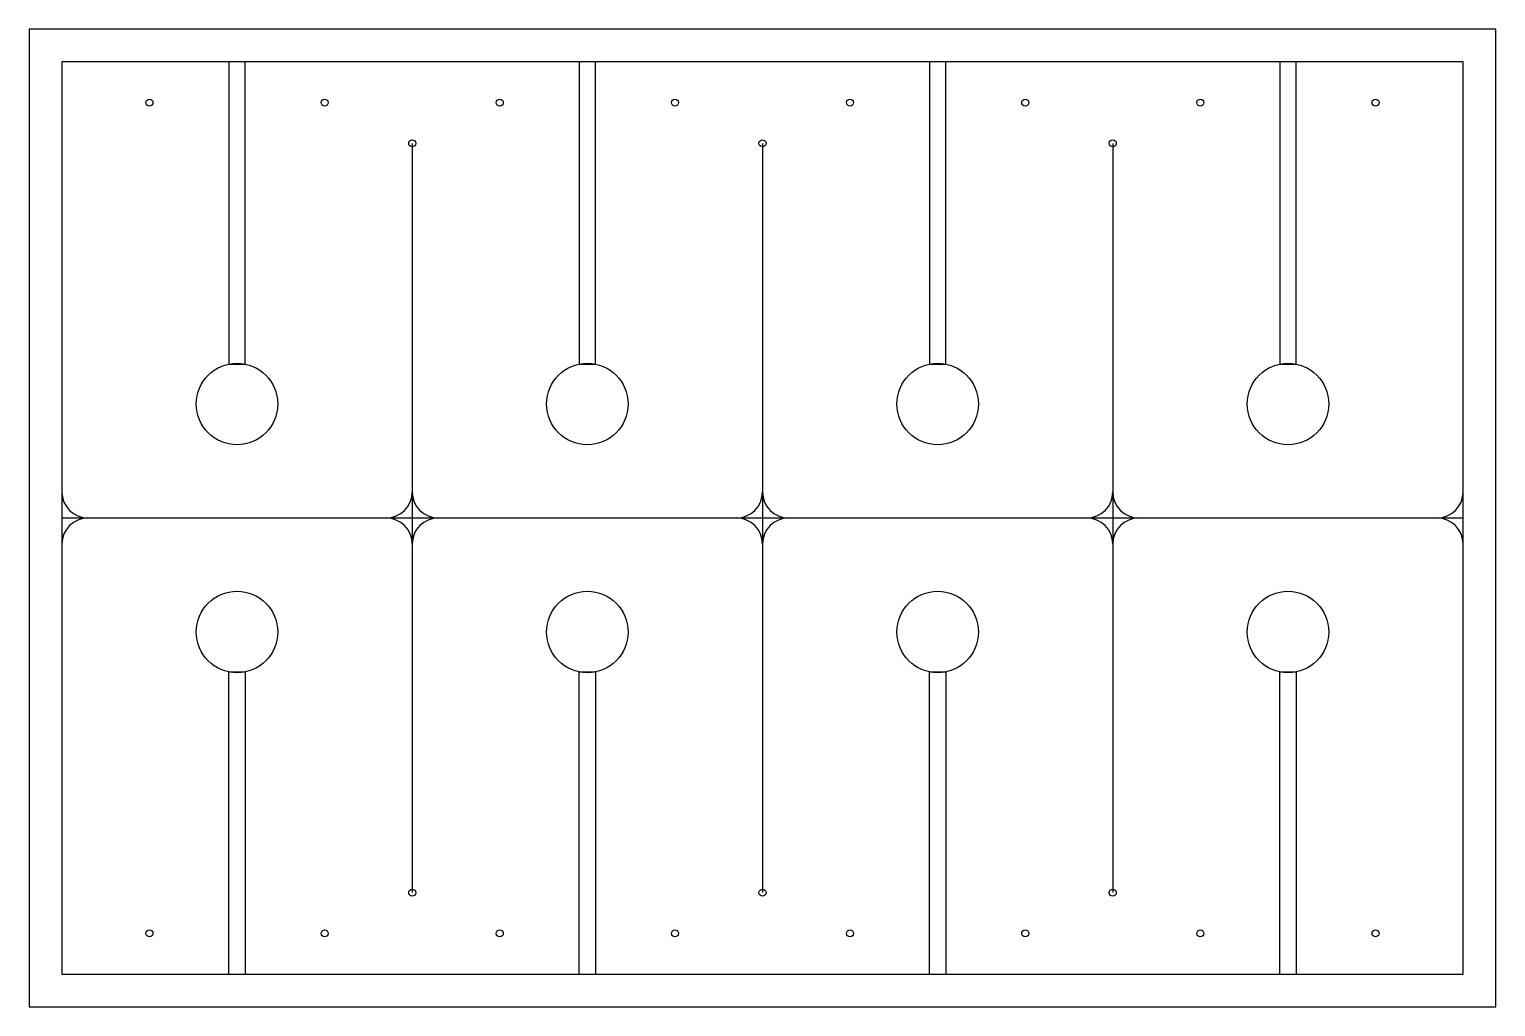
# Model space of a CAD drawing. Header units: millimetres. Extents: x -450 to 450, y -300 to 300.
import ezdxf

# ---------------------------------------------------------------- set-up
doc = ezdxf.new("R2010")
doc.units = ezdxf.units.MM
doc.layers.add('Sketch002', color=7, linetype='CONTINUOUS')

msp = doc.modelspace()

# ---------------------------------------------------------------- linework, layer by layer
at = {"layer": 'Sketch002'}
for p, q in [((450, 300), (-450, 300)), ((-450, 300), (-450, -300)), ((450, -300), (450, 300)), ((430, 280), (-430, 280)), ((-430, 280), (-430, -280)), ((-327.5, 280), (-327.5, 94.49)), ((-317.5, 94.49), (-317.5, 280)), ((-112.5, 280), (-112.5, 94.49)), ((-102.5, 94.49), (-102.5, 280)), ((102.5, 280), (102.5, 94.49)), ((112.5, 94.49), (112.5, 280)), ((317.5, 280), (317.5, 94.49)), ((327.5, 94.49), (327.5, 280)), ((430, -280), (430, 280)), ((-215, 230), (-215, -230)), ((0, 230), (0, -230)), ((215, 230), (215, -230)), ((-327.5, 94.49), (-317.5, 94.49)), ((-112.5, 94.49), (-102.5, 94.49)), ((102.5, 94.49), (112.5, 94.49)), ((317.5, 94.49), (327.5, 94.49)), ((-430, 0), (430, 0)), ((-327.5, -280), (-327.5, -94.49)), ((-327.5, -94.49), (-317.5, -94.49)), ((-317.5, -94.49), (-317.5, -280)), ((-112.5, -280), (-112.5, -94.49)), ((-112.5, -94.49), (-102.5, -94.49)), ((-102.5, -94.49), (-102.5, -280)), ((102.5, -280), (102.5, -94.49)), ((102.5, -94.49), (112.5, -94.49)), ((112.5, -94.49), (112.5, -280)), ((317.5, -280), (317.5, -94.49)), ((317.5, -94.49), (327.5, -94.49)), ((327.5, -94.49), (327.5, -280)), ((-430, -280), (430, -280)), ((-450, -300), (450, -300))]:
    msp.add_line(p, q, dxfattribs=at)
for centre, radius in [((-376.25, 255), 2.15), ((-268.75, 255), 2.15), ((-161.25, 255), 2.15), ((-53.75, 255), 2.15), ((53.75, 255), 2.15), ((161.25, 255), 2.15), ((268.75, 255), 2.15), ((376.25, 255), 2.15), ((-215, 230), 2.15), ((0, 230), 2.15), ((215, 230), 2.15), ((-322.5, 70), 25), ((-107.5, 70), 25), ((107.5, 70), 25), ((322.5, 70), 25), ((-322.5, -70), 25), ((-107.5, -70), 25), ((107.5, -70), 25), ((322.5, -70), 25), ((-215, -230), 2.15), ((0, -230), 2.15), ((215, -230), 2.15), ((-376.25, -255), 2.15), ((-268.75, -255), 2.15), ((-161.25, -255), 2.15), ((-53.75, -255), 2.15), ((53.75, -255), 2.15), ((161.25, -255), 2.15), ((268.75, -255), 2.15), ((376.25, -255), 2.15)]:
    msp.add_circle(centre, radius, dxfattribs=at)
for centre, start, end in [((-414, 16), 180, -90), ((-231, 16), -90, 0), ((-199, 16), 180, -90), ((-16, 16), -90, 0), ((16, 16), 180, -90), ((199, 16), -90, 0), ((231, 16), 180, -90), ((414, 16), -90, 0), ((-414, -16), 90, -180), ((-231, -16), 0, 90), ((-199, -16), 90, 180), ((-16, -16), 0, 90), ((16, -16), 90, -180), ((199, -16), 0, 90), ((231, -16), 90, 180), ((414, -16), 0, 90)]:
    msp.add_arc(centre, 16, start, end, dxfattribs=at)

doc.saveas('drawing.dxf')
